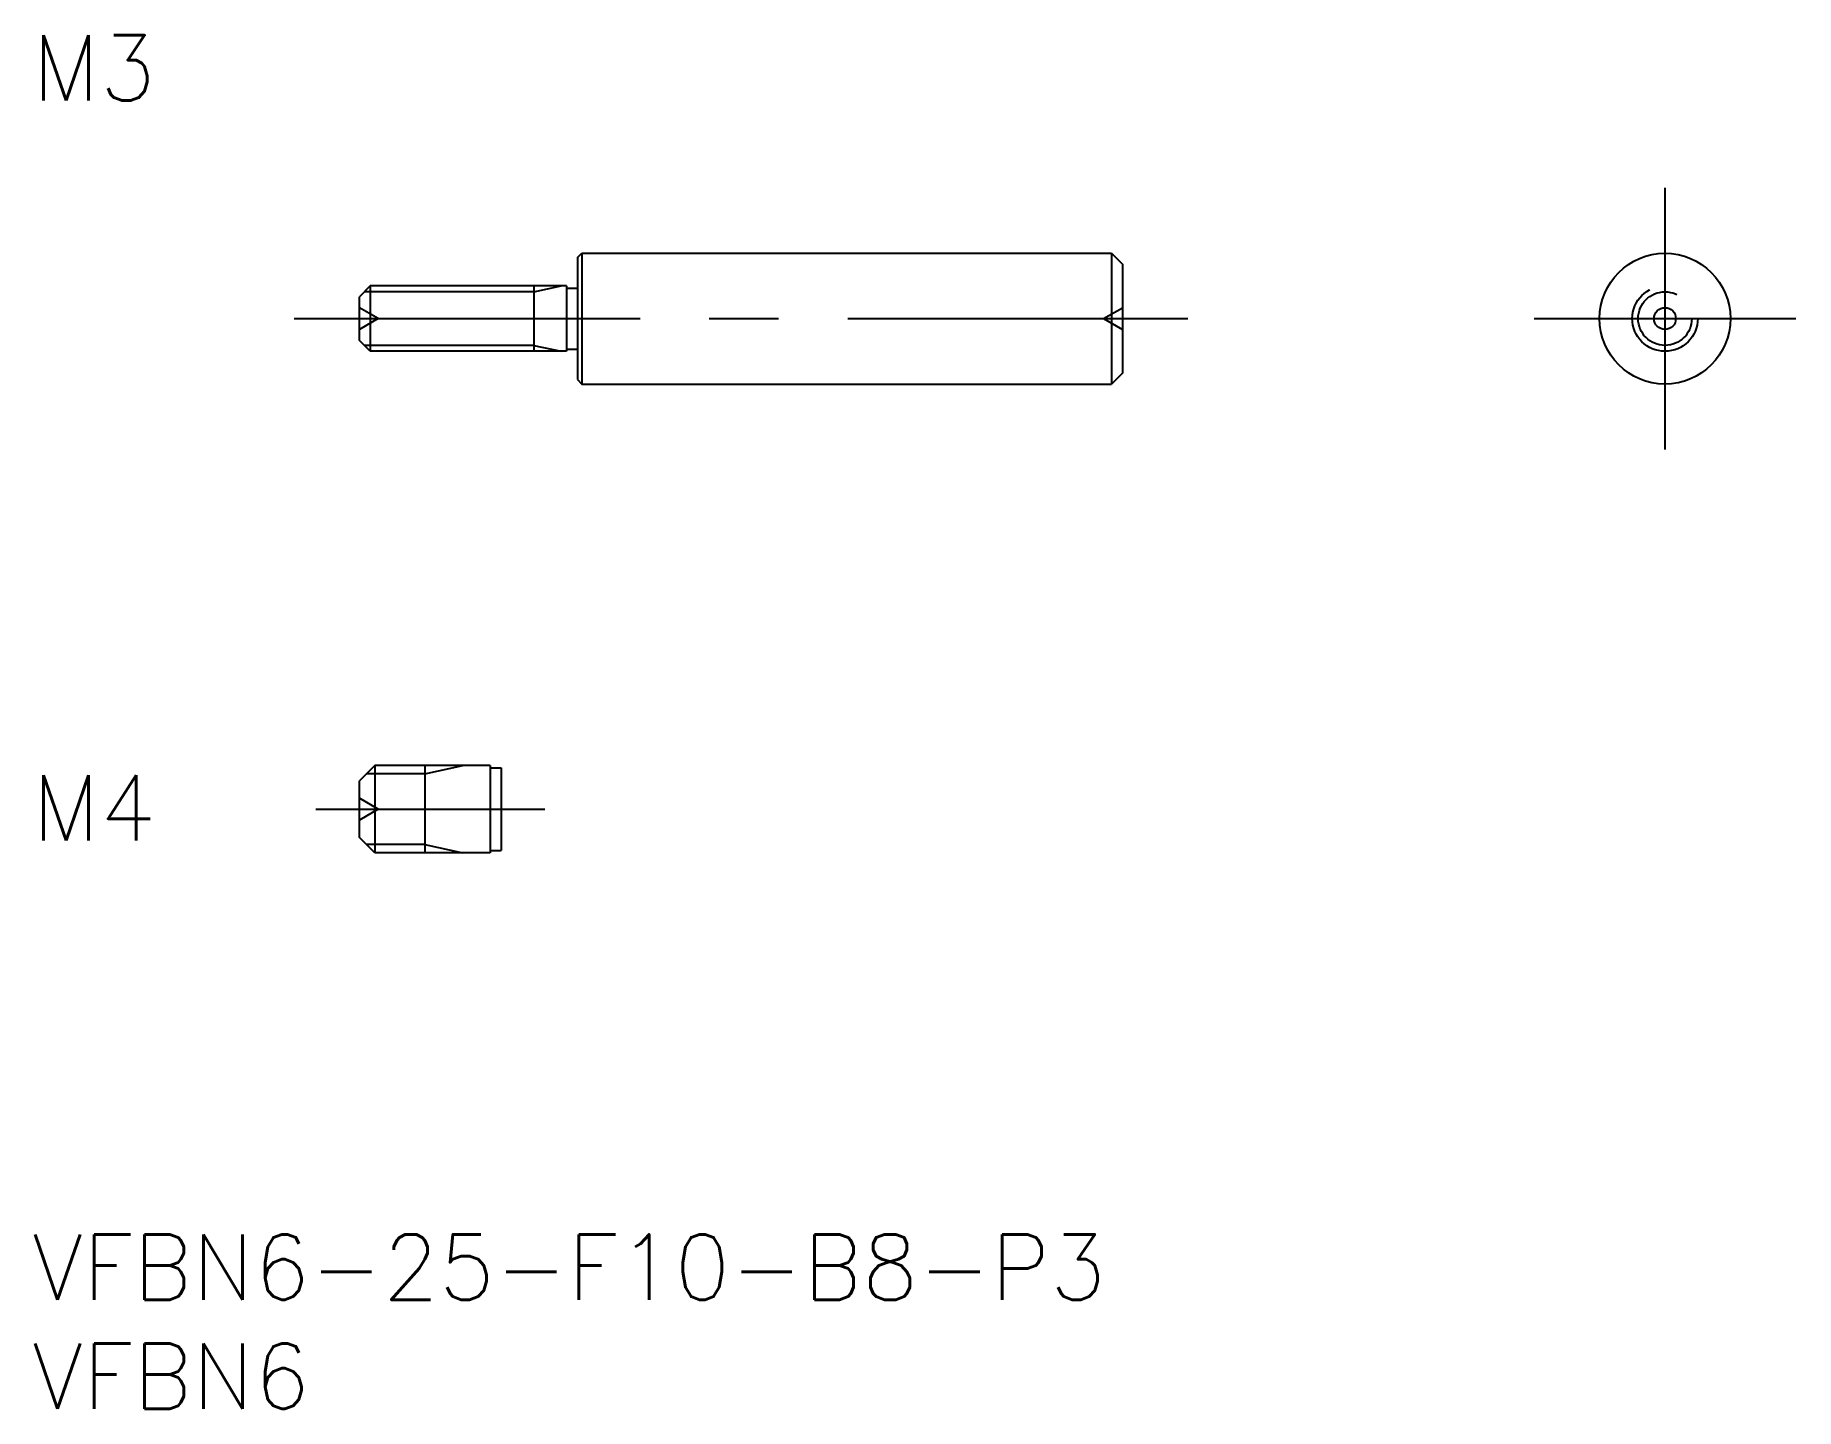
# Model space of a CAD drawing. Extents: x 0.1 to 80.9, y -8 to 55.
import ezdxf

# ---------------------------------------------------------------- set-up
doc = ezdxf.new("R2010")
doc.units = 0
doc.header["$LTSCALE"] = 0.5
doc.linetypes.add('CENTER', pattern=[50.8, 31.75, -6.35, 6.35, -6.35])
doc.linetypes.add('DASHED', pattern=[19.05, 12.7, -6.35])
for name, color, linetype in [('MSM_CENTER', 1, 'CENTER'), ('MSM_CONTINUOUS', 7, 'CONTINUOUS'), ('MSM_DASHED', 4, 'DASHED'), ('MSM_NARROW', 5, 'CONTINUOUS'), ('MSM_PART_NUMBER', 7, 'CONTINUOUS')]:
    doc.layers.add(name, color=color, linetype=linetype)
doc.styles.get("Standard").update_dxf_attribs({"font": 'txt.shx', "height": 1, "bigfont": 'bigfont.shx'})

# ---------------------------------------------------------------- blocks, each defined once
blk = doc.blocks.new('*U6')
at = {"layer": 'MSM_PART_NUMBER'}
blk.add_text('VFBN6-25-F10-B8-P3', height=3, dxfattribs=at).set_placement((0, -3))
blk = doc.blocks.new('*U7')
at = {"layer": 'MSM_PART_NUMBER'}
blk.add_text('VFBN6', height=3, dxfattribs=at).set_placement((0, -8))
blk = doc.blocks.new('*U8')
at = {"layer": 'MSM_PART_NUMBER'}
blk.add_text('M4', height=3, dxfattribs=at).set_placement((0, 18.061))
blk = doc.blocks.new('*U9')
at = {"layer": 'MSM_PART_NUMBER'}
blk.add_text('M3', height=3, dxfattribs=at).set_placement((0, 51.998))

msp = doc.modelspace()

# ---------------------------------------------------------------- linework, layer by layer
at = {"layer": 'MSM_CENTER'}
for p, q in [((74.888, 48), (74.888, 36)), ((12, 42), (53, 42)), ((68.888, 42), (80.888, 42)), ((13, 19.5), (23.5, 19.5))]:
    msp.add_line(p, q, dxfattribs=at)
at = {"layer": 'MSM_CONTINUOUS'}
for p, q in [((25, 44.8), (25.2, 45)), ((25, 44.8), (25, 39.2)), ((25.2, 45), (49.5, 45)), ((25.2, 45), (25.2, 39)), ((49.5, 45), (49.5, 39)), ((49.5, 45), (50, 44.5)), ((50, 44.5), (50, 39.5)), ((15.5, 43.5), (15, 43)), ((15, 41), (15, 43)), ((24.5, 43.5), (15.5, 43.5)), ((15.5, 43.5), (15.5, 40.5)), ((23, 43.5), (23, 40.5)), ((24.5, 43.5), (24.5, 40.5)), ((24.5, 43.4), (25, 43.4)), ((15.5, 40.5), (15, 41)), ((24.5, 40.5), (15.5, 40.5)), ((24.5, 40.6), (25, 40.6)), ((25, 39.2), (25.2, 39)), ((25.2, 39), (49.5, 39)), ((50, 39.5), (49.5, 39)), ((15.7, 21.5), (15, 20.8)), ((21, 21.5), (15.7, 21.5)), ((15.7, 21.5), (15.7, 17.5)), ((18, 21.5), (18, 17.5)), ((21, 21.5), (21, 17.5)), ((21, 21.4), (21.5, 21.4)), ((21.5, 21.4), (21.5, 17.6)), ((15, 18.2), (15, 20.8)), ((15.7, 17.5), (15, 18.2)), ((21, 17.5), (15.7, 17.5)), ((21, 17.6), (21.5, 17.6))]:
    msp.add_line(p, q, dxfattribs=at)
for radius in [3, 0.5]:
    msp.add_circle((74.888, 42), radius, dxfattribs=at)
at = {"layer": 'MSM_DASHED'}
for p, q in [((15.866, 42), (15, 42.5)), ((15.866, 42), (15, 41.5)), ((49.134, 42), (50, 42.5)), ((49.134, 42), (50, 41.5)), ((15.866, 19.5), (15, 20)), ((15.866, 19.5), (15, 19))]:
    msp.add_line(p, q, dxfattribs=at)
for radius in [1.5, 1.23]:
    msp.add_circle((74.888, 42), radius, dxfattribs=at)
at = {"layer": 'MSM_NARROW'}
for p, q in [((23, 43.23), (15.23, 43.23)), ((23, 43.23), (24.25, 43.5)), ((23, 40.771), (15.23, 40.771)), ((23, 40.771), (24.25, 40.5)), ((18, 21.121), (15.321, 21.121)), ((18, 21.121), (19.75, 21.5)), ((18, 17.879), (15.321, 17.879)), ((18, 17.879), (19.75, 17.5))]:
    msp.add_line(p, q, dxfattribs=at)

# ---------------------------------------------------------------- block references
at = {"layer": 'MSM_CONTINUOUS'}
for name in ['*U9', '*U8', '*U6', '*U7']:
    msp.add_blockref(name, (0, 0), dxfattribs=at)

doc.saveas('drawing.dxf')
